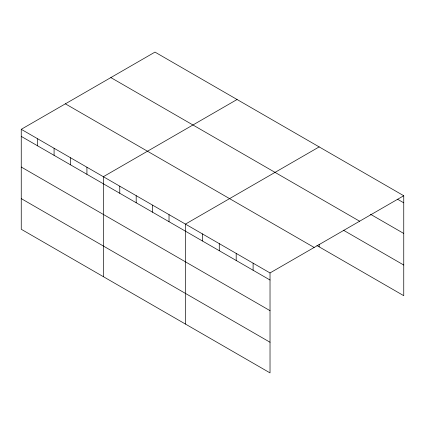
<?xml version="1.0" encoding="UTF-8"?>
<svg xmlns="http://www.w3.org/2000/svg" width="425" height="425" viewBox="0 0 425 425"><rect width="100%" height="100%" fill="white"/><g stroke="black" fill="none" stroke-linecap="round" stroke-linejoin="round"><path stroke-width="0.64" d="M270.024 310.664L270.024 272.94L21.25 129.312L21.25 229.261L270.024 372.895L270.024 310.664L21.25 167.036M316.901 245.544L403.75 295.688L403.75 195.739L154.976 52.105L21.25 129.312M237.07 99.503L103.344 176.71L103.344 276.659M319.164 146.901L185.443 224.108L185.443 324.057M270.024 272.94L403.75 195.739M397.545 199.229L403.75 202.81M370.478 214.253L403.75 233.458M110.845 77.584L359.619 221.212M343.416 230.201L403.75 265.035M65.381 103.833L314.155 247.462M21.25 136.388L270.024 280.017M21.25 198.613L270.024 342.242M319.164 244.248L319.164 246.856M253.109 263.176L253.109 270.247M236.194 253.406L236.194 260.483M219.273 243.642L219.273 250.718M202.358 233.872L202.358 240.948M169.023 214.63L169.023 221.701M152.602 205.148L152.602 212.224M136.186 195.67L136.186 202.741M119.765 186.192L119.765 193.263M86.928 167.232L86.928 174.303M70.507 157.749L70.507 164.826M54.087 148.272L54.087 155.348M37.671 138.794L37.671 145.865"/></g></svg>
